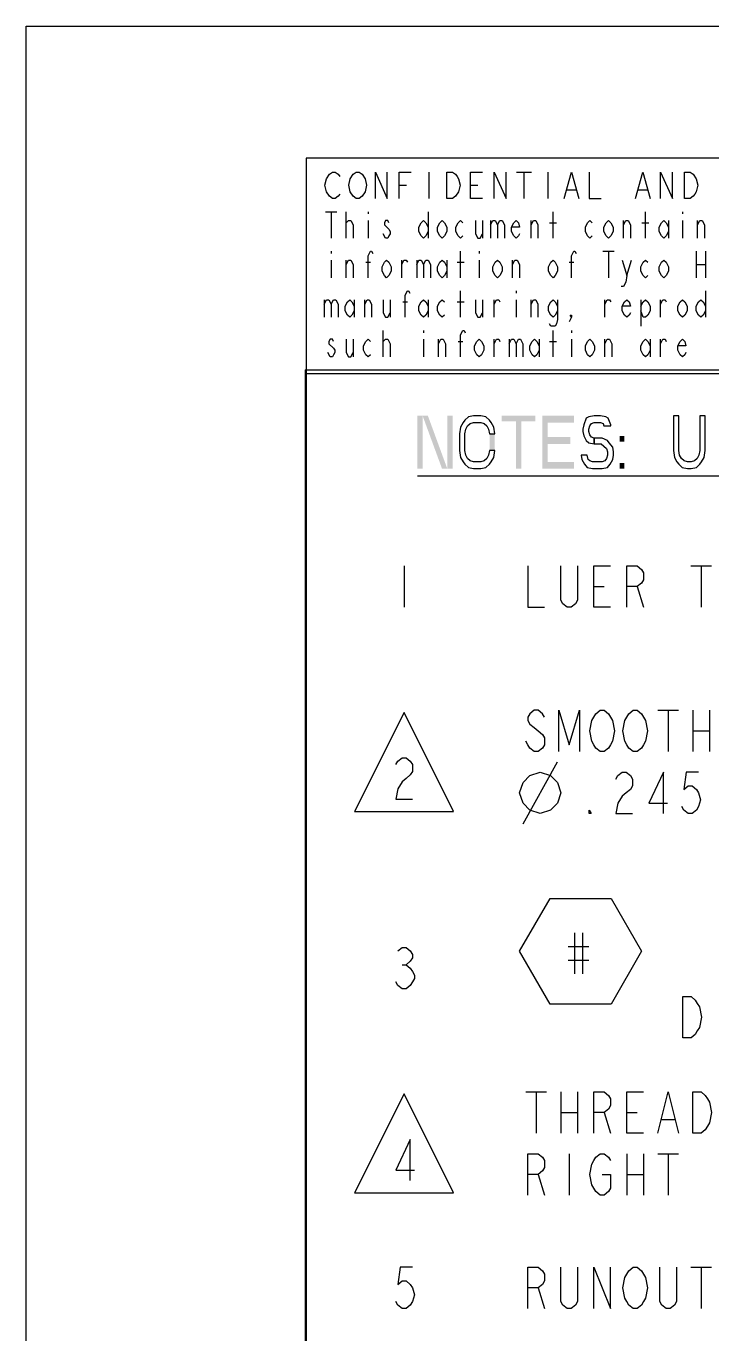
# Model space of a CAD drawing. Extents: x 0 to 34, y 0 to 22.
# Drawn here: x 0 to 2.597, y 17.047 to 22 of the extents above; entities that cross this region are included whole.
import ezdxf

# ---------------------------------------------------------------- set-up
doc = ezdxf.new("R2010")
doc.units = 0
doc.header["$LTSCALE"] = 1.87
doc.header["$MEASUREMENT"] = 0
doc.layers.get('0').update_dxf_attribs({"linetype": 'CONTINUOUS'})

# ---------------------------------------------------------------- blocks, each defined once
blk = doc.blocks.new('DELTA_BL1')
at = {"color": 2, "linetype": 'Continuous'}
for p, q in [((1.4315, 19.4008), (1.244, 19.0258)), ((1.619, 19.0258), (1.4315, 19.4008)), ((1.244, 19.0258), (1.619, 19.0258))]:
    blk.add_line(p, q, dxfattribs=at)
blk = doc.blocks.new('INSPECT_BL2')
at = {"color": 2, "linetype": 'Continuous'}
for p, q in [((1.869, 18.4961), (1.9844, 18.6961)), ((1.9844, 18.6961), (2.2154, 18.6961)), ((2.2154, 18.6961), (2.3308, 18.4961)), ((1.9844, 18.2961), (1.869, 18.4961)), ((2.3308, 18.4961), (2.2154, 18.2961)), ((2.2154, 18.2961), (1.9844, 18.2961))]:
    blk.add_line(p, q, dxfattribs=at)
blk = doc.blocks.new('DELTA_BL3')
at = {"color": 2, "linetype": 'Continuous'}
for p, q in [((1.4315, 17.9555), (1.244, 17.5805)), ((1.619, 17.5805), (1.4315, 17.9555)), ((1.244, 17.5805), (1.619, 17.5805))]:
    blk.add_line(p, q, dxfattribs=at)

msp = doc.modelspace()

# ---------------------------------------------------------------- linework, layer by layer
at = {"color": 7, "linetype": 'Continuous'}
for p, q in [((0, 0), (0, 22)), ((0, 22), (34, 22)), ((1.06, 21.5), (1.06, 0.5)), ((32.96, 21.5), (1.06, 21.5)), ((1.06, 20.685), (4.81, 20.685))]:
    msp.add_line(p, q, dxfattribs=at)
at = {"color": 2, "linetype": 'Continuous'}
for p, q in [((1.52527, 21.44734), (1.52527, 21.34734)), ((1.85714, 21.44734), (1.91339, 21.44734)), ((1.88527, 21.44734), (1.88527, 21.34734)), ((1.97527, 21.44734), (1.97527, 21.34734)), ((1.41277, 21.39734), (1.44089, 21.39734)), ((1.68277, 21.39734), (1.71089, 21.39734)), ((2.04839, 21.38067), (2.08214, 21.38067)), ((2.31839, 21.38067), (2.35214, 21.38067)), ((1.13339, 21.29734), (1.17714, 21.29734)), ((1.15527, 21.29734), (1.15527, 21.19734)), ((1.21214, 21.19734), (1.21214, 21.29734)), ((1.21214, 21.25567), (1.22089, 21.26401)), ((1.29527, 21.29734), (1.29527, 21.28901)), ((1.29527, 21.26401), (1.29527, 21.19734)), ((1.52277, 21.29734), (1.52277, 21.19734)), ((1.72839, 21.26401), (1.72839, 21.19734)), ((1.75902, 21.26401), (1.75902, 21.19734)), ((1.91214, 21.19734), (1.91214, 21.26401)), ((1.98214, 21.25567), (2.00839, 21.25567)), ((1.99527, 21.19734), (1.99527, 21.29734)), ((2.26214, 21.19734), (2.26214, 21.26401)), ((2.33214, 21.25567), (2.35839, 21.25567)), ((2.34527, 21.19734), (2.34527, 21.29734)), ((2.43277, 21.26401), (2.43277, 21.19734)), ((2.48527, 21.29734), (2.48527, 21.28901)), ((2.48527, 21.26401), (2.48527, 21.19734)), ((2.54214, 21.19734), (2.54214, 21.26401)), ((1.36089, 21.19734), (1.35214, 21.21401)), ((1.15527, 21.14734), (1.15527, 21.13901)), ((1.15527, 21.11401), (1.15527, 21.04734)), ((1.21214, 21.04734), (1.21214, 21.11401)), ((1.28652, 21.10567), (1.30402, 21.10567)), ((1.42214, 21.04734), (1.42214, 21.11401)), ((1.47902, 21.11401), (1.47902, 21.04734)), ((1.59277, 21.11401), (1.59277, 21.04734)), ((1.63214, 21.10567), (1.65839, 21.10567)), ((1.64527, 21.04734), (1.64527, 21.14734)), ((1.71527, 21.14734), (1.71527, 21.13901)), ((1.71527, 21.11401), (1.71527, 21.04734)), ((1.84214, 21.04734), (1.84214, 21.11401)), ((2.05652, 21.10567), (2.07402, 21.10567)), ((2.18339, 21.14734), (2.22714, 21.14734)), ((2.20527, 21.14734), (2.20527, 21.04734)), ((2.27527, 21.05567), (2.29277, 21.11401)), ((2.53777, 21.14734), (2.53777, 21.04734)), ((2.57277, 21.14734), (2.57277, 21.04734)), ((2.53777, 21.09734), (2.57277, 21.09734)), ((1.12902, 20.96401), (1.12902, 20.89734)), ((1.24277, 20.96401), (1.24277, 20.89734)), ((1.28214, 20.89734), (1.28214, 20.96401)), ((1.37839, 20.96401), (1.37839, 20.89734)), ((1.42652, 20.95567), (1.44402, 20.95567)), ((1.52277, 20.96401), (1.52277, 20.89734)), ((1.63214, 20.95567), (1.65839, 20.95567)), ((1.64527, 20.89734), (1.64527, 20.99734)), ((1.72839, 20.96401), (1.72839, 20.89734)), ((1.77214, 20.89734), (1.77214, 20.96401)), ((1.85527, 20.99734), (1.85527, 20.98901)), ((1.85527, 20.96401), (1.85527, 20.89734)), ((1.91214, 20.89734), (1.91214, 20.96401)), ((2.19214, 20.89734), (2.19214, 20.96401)), ((2.32777, 20.96401), (2.32777, 20.86401)), ((2.40214, 20.89734), (2.40214, 20.96401)), ((2.57277, 20.99734), (2.57277, 20.89734)), ((1.23839, 20.81401), (1.23839, 20.74734)), ((1.35214, 20.74734), (1.35214, 20.84734)), ((1.35214, 20.80567), (1.36089, 20.81401)), ((1.50527, 20.84734), (1.50527, 20.83901)), ((1.50527, 20.81401), (1.50527, 20.74734)), ((1.56214, 20.74734), (1.56214, 20.81401)), ((1.63652, 20.80567), (1.65402, 20.80567)), ((1.77214, 20.74734), (1.77214, 20.81401)), ((1.82902, 20.81401), (1.82902, 20.74734)), ((1.94277, 20.81401), (1.94277, 20.74734)), ((1.98214, 20.80567), (2.00839, 20.80567)), ((1.99527, 20.74734), (1.99527, 20.84734)), ((2.06527, 20.84734), (2.06527, 20.83901)), ((2.06527, 20.81401), (2.06527, 20.74734)), ((2.19214, 20.74734), (2.19214, 20.81401)), ((2.36277, 20.81401), (2.36277, 20.74734)), ((2.40214, 20.74734), (2.40214, 20.81401)), ((1.05647, 20.69771), (4.80647, 20.69771)), ((1.05647, 20.69771), (1.05647, 14.76021)), ((1.48147, 20.29708), (6.13147, 20.29708)), ((1.43147, 19.95553), (1.43147, 19.79927)), ((2.5174, 19.95553), (2.59553, 19.95553)), ((2.55647, 19.95553), (2.55647, 19.79927)), ((2.15022, 19.8774), (2.18928, 19.8774)), ((2.31428, 19.8774), (2.33772, 19.79927)), ((2.3924, 19.40865), (2.47053, 19.40865)), ((2.43147, 19.40865), (2.43147, 19.2524)), ((2.52522, 19.40865), (2.52522, 19.2524)), ((2.58772, 19.40865), (2.58772, 19.2524)), ((2.52522, 19.33053), (2.58772, 19.33053)), ((1.88199, 18.97896), (2.0122, 19.21334)), ((2.07614, 18.5655), (2.07614, 18.41031)), ((2.10717, 18.5655), (2.10717, 18.41031)), ((2.05286, 18.51377), (2.13045, 18.51377)), ((1.42365, 18.44511), (1.43928, 18.44511)), ((2.05286, 18.46204), (2.13045, 18.46204)), ((1.8924, 17.96334), (1.97053, 17.96334)), ((1.93147, 17.96334), (1.93147, 17.80709)), ((2.02522, 17.96334), (2.02522, 17.80709)), ((2.08772, 17.96334), (2.08772, 17.80709)), ((2.02522, 17.88521), (2.08772, 17.88521)), ((2.18928, 17.88521), (2.21272, 17.80709)), ((2.27522, 17.88521), (2.31428, 17.88521)), ((2.40803, 17.85917), (2.4549, 17.85917)), ((2.05647, 17.72896), (2.05647, 17.57271)), ((2.27522, 17.72896), (2.27522, 17.57271)), ((2.33772, 17.72896), (2.33772, 17.57271)), ((2.3924, 17.72896), (2.47053, 17.72896)), ((2.43147, 17.72896), (2.43147, 17.57271)), ((1.93928, 17.65084), (1.96272, 17.57271)), ((2.27522, 17.65084), (2.33772, 17.65084)), ((2.5174, 17.29928), (2.59553, 17.29928)), ((2.55647, 17.29928), (2.55647, 17.14302)), ((1.93928, 17.22115), (1.96272, 17.14302))]:
    msp.add_line(p, q, dxfattribs=at)
for points in [[(1.13714, 21.42234), (1.14839, 21.43901), (1.15964, 21.44734), (1.17089, 21.44734), (1.18214, 21.43901), (1.18777, 21.43067)], [(1.22714, 21.42234), (1.23839, 21.43901), (1.24964, 21.44734), (1.26089, 21.44734), (1.27214, 21.43901)], [(1.32277, 21.34734), (1.32277, 21.44734), (1.36777, 21.34734), (1.36777, 21.44734)], [(1.41277, 21.34734), (1.41277, 21.44734), (1.45777, 21.44734)], [(1.63777, 21.37234), (1.62652, 21.35567), (1.61527, 21.34734), (1.59277, 21.34734), (1.59277, 21.44734)], [(1.59277, 21.44734), (1.61527, 21.44734), (1.62652, 21.43901), (1.63214, 21.43067), (1.63777, 21.42234), (1.64339, 21.39734), (1.63777, 21.37234)], [(1.72777, 21.34734), (1.68277, 21.34734), (1.68277, 21.44734), (1.72777, 21.44734)], [(1.77277, 21.34734), (1.77277, 21.44734), (1.81777, 21.34734), (1.81777, 21.44734)], [(2.03714, 21.34734), (2.06527, 21.44734), (2.09339, 21.34734)], [(2.13277, 21.44734), (2.13277, 21.34734), (2.17777, 21.34734)], [(2.30714, 21.34734), (2.33527, 21.44734), (2.36339, 21.34734)], [(2.40277, 21.34734), (2.40277, 21.44734), (2.44777, 21.34734), (2.44777, 21.44734)], [(2.52652, 21.43901), (2.53777, 21.42234), (2.54339, 21.39734), (2.53777, 21.37234), (2.53214, 21.36401), (2.52652, 21.35567), (2.51527, 21.34734), (2.49277, 21.34734), (2.49277, 21.44734)], [(2.49277, 21.44734), (2.51527, 21.44734), (2.52652, 21.43901)], [(1.13714, 21.37234), (1.13152, 21.39734), (1.13714, 21.42234)], [(1.23839, 21.35567), (1.22714, 21.37234), (1.22152, 21.39734), (1.22714, 21.42234)], [(1.27214, 21.43901), (1.28339, 21.42234), (1.28902, 21.39734), (1.28339, 21.37234)], [(1.18777, 21.36401), (1.18214, 21.35567), (1.17089, 21.34734), (1.15964, 21.34734), (1.14839, 21.35567), (1.13714, 21.37234)], [(1.28339, 21.37234), (1.27214, 21.35567), (1.26089, 21.34734), (1.24964, 21.34734), (1.23839, 21.35567)], [(1.22089, 21.26401), (1.22964, 21.26401), (1.23839, 21.24734), (1.23839, 21.19734)], [(1.37402, 21.25567), (1.36964, 21.26401), (1.36089, 21.26401), (1.35652, 21.25567), (1.35652, 21.24734)], [(1.52277, 21.22234), (1.51402, 21.20567), (1.50527, 21.19734), (1.49652, 21.20567), (1.48777, 21.22234), (1.48777, 21.23901), (1.49652, 21.25567), (1.50527, 21.26401), (1.51402, 21.25567), (1.52277, 21.23901)], [(1.59277, 21.22234), (1.58402, 21.20567), (1.57527, 21.19734), (1.56652, 21.20567), (1.55777, 21.22234), (1.55777, 21.23901), (1.56652, 21.25567), (1.57527, 21.26401), (1.58402, 21.25567), (1.59277, 21.23901), (1.59277, 21.22234)], [(1.65402, 21.20567), (1.64527, 21.19734), (1.63652, 21.20567), (1.62777, 21.22234), (1.62777, 21.23901), (1.63652, 21.25567), (1.64527, 21.26401), (1.65402, 21.25567)], [(1.70214, 21.26401), (1.70214, 21.21401), (1.71089, 21.19734), (1.71964, 21.19734), (1.72839, 21.21401)], [(1.75902, 21.24734), (1.76777, 21.26401), (1.77652, 21.26401), (1.78527, 21.24734), (1.78527, 21.19734)], [(1.78527, 21.24734), (1.79402, 21.26401), (1.80277, 21.26401), (1.81152, 21.24734), (1.81152, 21.19734)], [(1.86839, 21.21401), (1.86402, 21.20567), (1.85527, 21.19734), (1.84652, 21.20567), (1.83777, 21.22234), (1.83777, 21.23901), (1.84652, 21.25567), (1.85527, 21.26401), (1.86402, 21.25567), (1.86839, 21.23901), (1.83777, 21.23901)], [(1.91214, 21.24734), (1.92089, 21.26401), (1.92964, 21.26401), (1.93839, 21.24734), (1.93839, 21.19734)], [(2.14402, 21.20567), (2.13527, 21.19734), (2.12652, 21.20567), (2.11777, 21.22234), (2.11777, 21.23901), (2.12652, 21.25567), (2.13527, 21.26401), (2.14402, 21.25567)], [(2.22277, 21.22234), (2.21402, 21.20567), (2.20527, 21.19734), (2.19652, 21.20567), (2.18777, 21.22234), (2.18777, 21.23901), (2.19652, 21.25567), (2.20527, 21.26401), (2.21402, 21.25567), (2.22277, 21.23901), (2.22277, 21.22234)], [(2.26214, 21.24734), (2.27089, 21.26401), (2.27964, 21.26401), (2.28839, 21.24734), (2.28839, 21.19734)], [(2.43277, 21.22234), (2.42402, 21.20567), (2.41527, 21.19734), (2.40652, 21.20567), (2.39777, 21.22234), (2.39777, 21.23901), (2.40652, 21.25567), (2.41527, 21.26401), (2.42402, 21.25567), (2.43277, 21.23901)], [(2.54214, 21.24734), (2.55089, 21.26401), (2.55964, 21.26401), (2.56839, 21.24734), (2.56839, 21.19734)], [(1.35652, 21.24734), (1.37402, 21.23067), (1.37839, 21.22234), (1.37839, 21.21401), (1.37402, 21.20567), (1.36964, 21.19734), (1.36089, 21.19734)], [(1.21214, 21.09734), (1.22089, 21.11401), (1.22964, 21.11401), (1.23839, 21.09734), (1.23839, 21.04734)], [(1.29527, 21.04734), (1.29527, 21.13067), (1.30402, 21.14734), (1.30839, 21.14734), (1.31277, 21.13901)], [(1.38277, 21.07234), (1.37402, 21.05567), (1.36527, 21.04734), (1.35652, 21.05567), (1.34777, 21.07234), (1.34777, 21.08901), (1.35652, 21.10567), (1.36527, 21.11401), (1.37402, 21.10567), (1.38277, 21.08901), (1.38277, 21.07234)], [(1.42214, 21.09734), (1.43089, 21.11401), (1.43964, 21.11401), (1.44402, 21.10567)], [(1.47902, 21.09734), (1.48777, 21.11401), (1.49652, 21.11401), (1.50527, 21.09734), (1.50527, 21.04734)], [(1.50527, 21.09734), (1.51402, 21.11401), (1.52277, 21.11401), (1.53152, 21.09734), (1.53152, 21.04734)], [(1.59277, 21.07234), (1.58402, 21.05567), (1.57527, 21.04734), (1.56652, 21.05567), (1.55777, 21.07234), (1.55777, 21.08901), (1.56652, 21.10567), (1.57527, 21.11401), (1.58402, 21.10567), (1.59277, 21.08901)], [(1.80277, 21.07234), (1.79402, 21.05567), (1.78527, 21.04734), (1.77652, 21.05567), (1.76777, 21.07234), (1.76777, 21.08901), (1.77652, 21.10567), (1.78527, 21.11401), (1.79402, 21.10567), (1.80277, 21.08901), (1.80277, 21.07234)], [(1.84214, 21.09734), (1.85089, 21.11401), (1.85964, 21.11401), (1.86839, 21.09734), (1.86839, 21.04734)], [(2.01277, 21.07234), (2.00402, 21.05567), (1.99527, 21.04734), (1.98652, 21.05567), (1.97777, 21.07234), (1.97777, 21.08901), (1.98652, 21.10567), (1.99527, 21.11401), (2.00402, 21.10567), (2.01277, 21.08901), (2.01277, 21.07234)], [(2.06527, 21.04734), (2.06527, 21.13067), (2.07402, 21.14734), (2.07839, 21.14734), (2.08277, 21.13901)], [(2.25777, 21.11401), (2.27527, 21.05567), (2.27089, 21.03067), (2.26214, 21.01401), (2.25339, 21.01401)], [(2.35402, 21.05567), (2.34527, 21.04734), (2.33652, 21.05567), (2.32777, 21.07234), (2.32777, 21.08901), (2.33652, 21.10567), (2.34527, 21.11401), (2.35402, 21.10567)], [(2.43277, 21.07234), (2.42402, 21.05567), (2.41527, 21.04734), (2.40652, 21.05567), (2.39777, 21.07234), (2.39777, 21.08901), (2.40652, 21.10567), (2.41527, 21.11401), (2.42402, 21.10567), (2.43277, 21.08901), (2.43277, 21.07234)], [(1.12902, 20.94734), (1.13777, 20.96401), (1.14652, 20.96401), (1.15527, 20.94734), (1.15527, 20.89734)], [(1.15527, 20.94734), (1.16402, 20.96401), (1.17277, 20.96401), (1.18152, 20.94734), (1.18152, 20.89734)], [(1.24277, 20.92234), (1.23402, 20.90567), (1.22527, 20.89734), (1.21652, 20.90567), (1.20777, 20.92234), (1.20777, 20.93901), (1.21652, 20.95567), (1.22527, 20.96401), (1.23402, 20.95567), (1.24277, 20.93901)], [(1.28214, 20.94734), (1.29089, 20.96401), (1.29964, 20.96401), (1.30839, 20.94734), (1.30839, 20.89734)], [(1.35214, 20.96401), (1.35214, 20.91401), (1.36089, 20.89734), (1.36964, 20.89734), (1.37839, 20.91401)], [(1.43527, 20.89734), (1.43527, 20.98067), (1.44402, 20.99734), (1.44839, 20.99734), (1.45277, 20.98901)], [(1.52277, 20.92234), (1.51402, 20.90567), (1.50527, 20.89734), (1.49652, 20.90567), (1.48777, 20.92234), (1.48777, 20.93901), (1.49652, 20.95567), (1.50527, 20.96401), (1.51402, 20.95567), (1.52277, 20.93901)], [(1.58402, 20.90567), (1.57527, 20.89734), (1.56652, 20.90567), (1.55777, 20.92234), (1.55777, 20.93901), (1.56652, 20.95567), (1.57527, 20.96401), (1.58402, 20.95567)], [(1.70214, 20.96401), (1.70214, 20.91401), (1.71089, 20.89734), (1.71964, 20.89734), (1.72839, 20.91401)], [(1.77214, 20.94734), (1.78089, 20.96401), (1.78964, 20.96401), (1.79402, 20.95567)], [(1.91214, 20.94734), (1.92089, 20.96401), (1.92964, 20.96401), (1.93839, 20.94734), (1.93839, 20.89734)], [(2.01277, 20.92234), (2.00402, 20.90567), (1.99527, 20.89734), (1.98652, 20.90567), (1.97777, 20.92234), (1.97777, 20.93901), (1.98652, 20.95567), (1.99527, 20.96401), (2.00402, 20.95567), (2.01277, 20.93901)], [(2.01277, 20.96401), (2.01277, 20.88901), (2.00839, 20.87234), (2.00402, 20.86401), (1.98652, 20.86401), (1.98214, 20.87234)], [(2.19214, 20.94734), (2.20089, 20.96401), (2.20964, 20.96401), (2.21402, 20.95567)], [(2.28839, 20.91401), (2.28402, 20.90567), (2.27527, 20.89734), (2.26652, 20.90567), (2.25777, 20.92234), (2.25777, 20.93901), (2.26652, 20.95567), (2.27527, 20.96401), (2.28402, 20.95567), (2.28839, 20.93901), (2.25777, 20.93901)], [(2.32777, 20.93901), (2.33652, 20.95567), (2.34527, 20.96401), (2.35402, 20.95567), (2.36277, 20.93901), (2.36277, 20.92234), (2.35402, 20.90567), (2.34527, 20.89734), (2.33652, 20.89734), (2.32777, 20.92234)], [(2.40214, 20.94734), (2.41089, 20.96401), (2.41964, 20.96401), (2.42402, 20.95567)], [(2.50277, 20.92234), (2.49402, 20.90567), (2.48527, 20.89734), (2.47652, 20.90567), (2.46777, 20.92234), (2.46777, 20.93901), (2.47652, 20.95567), (2.48527, 20.96401), (2.49402, 20.95567), (2.50277, 20.93901), (2.50277, 20.92234)], [(2.57277, 20.92234), (2.56402, 20.90567), (2.55527, 20.89734), (2.54652, 20.90567), (2.53777, 20.92234), (2.53777, 20.93901), (2.54652, 20.95567), (2.55527, 20.96401), (2.56402, 20.95567), (2.57277, 20.93901)], [(2.06527, 20.89734), (2.06089, 20.90567), (2.06527, 20.90567), (2.06527, 20.89734), (2.05652, 20.88067)], [(1.16402, 20.80567), (1.15964, 20.81401), (1.15089, 20.81401), (1.14652, 20.80567), (1.14652, 20.79734)], [(1.21214, 20.81401), (1.21214, 20.76401), (1.22089, 20.74734), (1.22964, 20.74734), (1.23839, 20.76401)], [(1.30402, 20.75567), (1.29527, 20.74734), (1.28652, 20.75567), (1.27777, 20.77234), (1.27777, 20.78901), (1.28652, 20.80567), (1.29527, 20.81401), (1.30402, 20.80567)], [(1.36089, 20.81401), (1.36964, 20.81401), (1.37839, 20.79734), (1.37839, 20.74734)], [(1.56214, 20.79734), (1.57089, 20.81401), (1.57964, 20.81401), (1.58839, 20.79734), (1.58839, 20.74734)], [(1.64527, 20.74734), (1.64527, 20.83067), (1.65402, 20.84734), (1.65839, 20.84734), (1.66277, 20.83901)], [(1.73277, 20.77234), (1.72402, 20.75567), (1.71527, 20.74734), (1.70652, 20.75567), (1.69777, 20.77234), (1.69777, 20.78901), (1.70652, 20.80567), (1.71527, 20.81401), (1.72402, 20.80567), (1.73277, 20.78901), (1.73277, 20.77234)], [(1.77214, 20.79734), (1.78089, 20.81401), (1.78964, 20.81401), (1.79402, 20.80567)], [(1.82902, 20.79734), (1.83777, 20.81401), (1.84652, 20.81401), (1.85527, 20.79734), (1.85527, 20.74734)], [(1.85527, 20.79734), (1.86402, 20.81401), (1.87277, 20.81401), (1.88152, 20.79734), (1.88152, 20.74734)], [(1.94277, 20.77234), (1.93402, 20.75567), (1.92527, 20.74734), (1.91652, 20.75567), (1.90777, 20.77234), (1.90777, 20.78901), (1.91652, 20.80567), (1.92527, 20.81401), (1.93402, 20.80567), (1.94277, 20.78901)], [(2.15277, 20.77234), (2.14402, 20.75567), (2.13527, 20.74734), (2.12652, 20.75567), (2.11777, 20.77234), (2.11777, 20.78901), (2.12652, 20.80567), (2.13527, 20.81401), (2.14402, 20.80567), (2.15277, 20.78901), (2.15277, 20.77234)], [(2.19214, 20.79734), (2.20089, 20.81401), (2.20964, 20.81401), (2.21839, 20.79734), (2.21839, 20.74734)], [(2.36277, 20.77234), (2.35402, 20.75567), (2.34527, 20.74734), (2.33652, 20.75567), (2.32777, 20.77234), (2.32777, 20.78901), (2.33652, 20.80567), (2.34527, 20.81401), (2.35402, 20.80567), (2.36277, 20.78901)], [(2.40214, 20.79734), (2.41089, 20.81401), (2.41964, 20.81401), (2.42402, 20.80567)], [(2.49839, 20.76401), (2.49402, 20.75567), (2.48527, 20.74734), (2.47652, 20.75567), (2.46777, 20.77234), (2.46777, 20.78901), (2.47652, 20.80567), (2.48527, 20.81401), (2.49402, 20.80567), (2.49839, 20.78901), (2.46777, 20.78901)], [(1.14652, 20.79734), (1.16402, 20.78067), (1.16839, 20.77234), (1.16839, 20.76401), (1.16402, 20.75567), (1.15964, 20.74734), (1.15089, 20.74734), (1.14214, 20.76401)], [(1.90022, 19.95553), (1.90022, 19.79927), (1.96272, 19.79927)], [(2.08772, 19.95553), (2.08772, 19.82532), (2.0799, 19.8123), (2.06428, 19.79927), (2.04865, 19.79927), (2.03303, 19.8123), (2.02522, 19.82532), (2.02522, 19.95553)], [(2.21272, 19.79927), (2.15022, 19.79927), (2.15022, 19.95553), (2.21272, 19.95553)], [(2.27522, 19.79927), (2.27522, 19.95553), (2.31428, 19.95553), (2.3299, 19.9425), (2.33772, 19.92948), (2.33772, 19.90344), (2.3299, 19.89042), (2.31428, 19.8774), (2.27522, 19.8774)], [(1.96272, 19.38261), (1.9549, 19.39563), (1.93928, 19.40865), (1.92365, 19.40865), (1.90803, 19.39563), (1.90022, 19.38261), (1.90022, 19.36959), (1.90803, 19.35657), (1.92365, 19.34355), (1.93928, 19.33053), (1.9549, 19.31751), (1.96272, 19.30448), (1.96272, 19.27844), (1.9549, 19.26542), (1.93928, 19.2524), (1.92365, 19.2524), (1.90803, 19.26542), (1.90022, 19.27844), (1.8924, 19.29146)], [(2.0174, 19.2524), (2.0174, 19.40865), (2.05647, 19.27844), (2.09553, 19.40865), (2.09553, 19.2524)], [(2.21272, 19.27844), (2.2049, 19.26542), (2.18928, 19.2524), (2.17365, 19.2524), (2.15803, 19.26542), (2.15022, 19.27844), (2.1424, 19.29146), (2.13459, 19.33053), (2.1424, 19.36959), (2.15022, 19.38261), (2.15803, 19.39563), (2.17365, 19.40865), (2.18928, 19.40865), (2.2049, 19.39563), (2.21272, 19.38261), (2.22053, 19.36959), (2.22834, 19.33053), (2.22053, 19.29146), (2.21272, 19.27844)], [(2.33772, 19.27844), (2.3299, 19.26542), (2.31428, 19.2524), (2.29865, 19.2524), (2.28303, 19.26542), (2.27522, 19.27844), (2.2674, 19.29146), (2.25959, 19.33053), (2.2674, 19.36959), (2.27522, 19.38261), (2.28303, 19.39563), (2.29865, 19.40865), (2.31428, 19.40865), (2.3299, 19.39563), (2.33772, 19.38261), (2.34553, 19.36959), (2.35334, 19.33053), (2.34553, 19.29146), (2.33772, 19.27844)], [(1.40022, 19.20292), (1.40803, 19.21594), (1.42365, 19.22896), (1.43928, 19.22896), (1.4549, 19.21594), (1.46272, 19.20292), (1.46272, 19.17688), (1.4549, 19.16386), (1.43928, 19.15084), (1.42365, 19.13782), (1.40803, 19.11177), (1.40022, 19.07271), (1.46272, 19.07271)], [(1.86897, 19.09615), (1.88199, 19.13521), (1.90803, 19.16126), (1.94709, 19.17428), (1.98615, 19.16126), (2.0122, 19.13521), (2.02522, 19.09615), (2.0122, 19.05709), (1.98615, 19.03105), (1.94709, 19.01803), (1.90803, 19.03105), (1.88199, 19.05709), (1.86897, 19.09615)], [(2.23355, 19.14823), (2.24136, 19.16126), (2.25699, 19.17428), (2.27261, 19.17428), (2.28824, 19.16126), (2.29605, 19.14823), (2.29605, 19.12219), (2.28824, 19.10917), (2.27261, 19.09615), (2.25699, 19.08313), (2.24136, 19.05709), (2.23355, 19.01803), (2.29605, 19.01803)], [(2.41324, 19.01803), (2.41324, 19.17428), (2.35855, 19.05709), (2.42886, 19.05709)], [(2.54605, 19.17428), (2.49917, 19.17428), (2.49136, 19.10917), (2.50699, 19.12219), (2.52261, 19.12219), (2.53824, 19.10917), (2.54605, 19.09615), (2.55386, 19.07011), (2.54605, 19.04407), (2.53824, 19.03105), (2.52261, 19.01803), (2.50699, 19.01803), (2.49136, 19.03105), (2.48355, 19.04407)], [(2.1398, 19.01803), (2.13199, 19.01803), (2.13199, 19.03105), (2.1398, 19.01803)], [(1.40803, 18.49719), (1.42365, 18.51021), (1.43928, 18.51021), (1.4549, 18.49719), (1.46272, 18.48417), (1.46272, 18.47115), (1.4549, 18.45813), (1.43928, 18.44511), (1.4549, 18.43209), (1.46272, 18.41907), (1.47053, 18.40605), (1.47053, 18.39302), (1.46272, 18.38), (1.4549, 18.36698), (1.43928, 18.35396), (1.42365, 18.35396), (1.40803, 18.36698), (1.40022, 18.38)], [(2.4871, 18.32436), (2.51835, 18.32436), (2.53397, 18.31134), (2.54178, 18.29831), (2.5496, 18.28529), (2.55741, 18.24623), (2.5496, 18.20717), (2.54178, 18.19415), (2.53397, 18.18113), (2.51835, 18.16811), (2.4871, 18.16811), (2.4871, 18.32436)], [(2.15022, 17.80709), (2.15022, 17.96334), (2.18928, 17.96334), (2.2049, 17.95032), (2.21272, 17.9373), (2.21272, 17.91126), (2.2049, 17.89823), (2.18928, 17.88521), (2.15022, 17.88521)], [(2.33772, 17.80709), (2.27522, 17.80709), (2.27522, 17.96334), (2.33772, 17.96334)], [(2.3924, 17.80709), (2.43147, 17.96334), (2.47053, 17.80709)], [(2.52522, 17.96334), (2.55647, 17.96334), (2.57209, 17.95032), (2.5799, 17.9373), (2.58772, 17.92428), (2.59553, 17.88521), (2.58772, 17.84615), (2.5799, 17.83313), (2.57209, 17.82011), (2.55647, 17.80709), (2.52522, 17.80709), (2.52522, 17.96334)], [(1.4549, 17.6274), (1.4549, 17.78365), (1.40022, 17.66646), (1.47053, 17.66646)], [(1.90022, 17.57271), (1.90022, 17.72896), (1.93928, 17.72896), (1.9549, 17.71594), (1.96272, 17.70292), (1.96272, 17.67688), (1.9549, 17.66386), (1.93928, 17.65084), (1.90022, 17.65084)], [(2.18147, 17.65084), (2.21272, 17.65084), (2.21272, 17.59875), (2.2049, 17.58573), (2.18928, 17.57271), (2.17365, 17.57271), (2.15803, 17.58573), (2.15022, 17.59875), (2.1424, 17.61178), (2.13459, 17.65084), (2.1424, 17.6899), (2.15022, 17.70292), (2.15803, 17.71594), (2.17365, 17.72896), (2.18928, 17.72896), (2.2049, 17.71594), (2.21272, 17.70292)], [(1.46272, 17.29928), (1.41584, 17.29928), (1.40803, 17.23417), (1.42365, 17.24719), (1.43928, 17.24719), (1.4549, 17.23417), (1.46272, 17.22115), (1.47053, 17.19511), (1.46272, 17.16907), (1.4549, 17.15605), (1.43928, 17.14302), (1.42365, 17.14302), (1.40803, 17.15605), (1.40022, 17.16907)], [(1.90022, 17.14302), (1.90022, 17.29928), (1.93928, 17.29928), (1.9549, 17.28625), (1.96272, 17.27323), (1.96272, 17.24719), (1.9549, 17.23417), (1.93928, 17.22115), (1.90022, 17.22115)], [(2.08772, 17.29928), (2.08772, 17.16907), (2.0799, 17.15605), (2.06428, 17.14302), (2.04865, 17.14302), (2.03303, 17.15605), (2.02522, 17.16907), (2.02522, 17.29928)], [(2.15022, 17.14302), (2.15022, 17.29928), (2.21272, 17.14302), (2.21272, 17.29928)], [(2.33772, 17.16907), (2.3299, 17.15605), (2.31428, 17.14302), (2.29865, 17.14302), (2.28303, 17.15605), (2.27522, 17.16907), (2.2674, 17.18209), (2.25959, 17.22115), (2.2674, 17.26021), (2.27522, 17.27323), (2.28303, 17.28625), (2.29865, 17.29928), (2.31428, 17.29928), (2.3299, 17.28625), (2.33772, 17.27323), (2.34553, 17.26021), (2.35334, 17.22115), (2.34553, 17.18209), (2.33772, 17.16907)], [(2.46272, 17.29928), (2.46272, 17.16907), (2.4549, 17.15605), (2.43928, 17.14302), (2.42365, 17.14302), (2.40803, 17.15605), (2.40022, 17.16907), (2.40022, 17.29928)]]:
    msp.add_lwpolyline(points, dxfattribs=at)
for points in [[(1.7748, 20.45619), (1.77147, 20.48172), (1.76147, 20.49874), (1.7548, 20.50725), (1.74147, 20.52002), (1.72147, 20.52427), (1.6948, 20.52427), (1.6748, 20.52002), (1.66147, 20.50725), (1.6548, 20.49874), (1.6448, 20.48172), (1.64147, 20.45619), (1.64147, 20.39236), (1.6448, 20.36683), (1.6548, 20.34981), (1.66147, 20.3413), (1.6748, 20.32853), (1.6948, 20.32428), (1.72147, 20.32428), (1.74147, 20.32853), (1.7548, 20.3413), (1.76147, 20.34981), (1.77147, 20.36683), (1.7748, 20.39236), (1.7548, 20.39236), (1.75147, 20.37534), (1.7448, 20.36257), (1.7348, 20.35406), (1.72147, 20.34981), (1.6948, 20.34981), (1.68147, 20.35406), (1.67147, 20.36257), (1.6648, 20.37534), (1.66147, 20.39236), (1.66147, 20.45619), (1.6648, 20.47321), (1.67147, 20.48598), (1.68147, 20.49449), (1.6948, 20.49874), (1.72147, 20.49874), (1.7348, 20.49449), (1.7448, 20.48598), (1.75147, 20.47321), (1.7548, 20.45619), (1.7748, 20.45619)], [(2.2148, 20.48598), (2.2148, 20.49023), (2.2048, 20.51576), (2.1948, 20.52002), (2.1748, 20.52427), (2.15147, 20.52427), (2.13147, 20.52002), (2.12147, 20.51576), (2.11147, 20.49023), (2.10813, 20.47321), (2.10813, 20.4647), (2.11147, 20.44768), (2.12147, 20.43066), (2.13147, 20.42215), (2.15147, 20.41789), (2.15147, 20.43917), (2.14147, 20.44342), (2.1348, 20.45194), (2.13147, 20.4647), (2.13147, 20.47321), (2.1348, 20.48598), (2.14147, 20.49449), (2.15147, 20.49874), (2.1748, 20.49874), (2.1848, 20.49449), (2.18813, 20.48598), (2.2148, 20.48598)], [(2.45147, 20.52427), (2.45147, 20.39236), (2.4548, 20.36683), (2.4648, 20.34981), (2.47147, 20.3413), (2.4848, 20.32853), (2.5048, 20.32428), (2.51813, 20.32428), (2.53813, 20.32853), (2.55147, 20.3413), (2.55813, 20.34981), (2.56813, 20.36683), (2.57147, 20.39236), (2.57147, 20.52427), (2.55147, 20.52427), (2.55147, 20.39236), (2.54813, 20.37534), (2.54147, 20.36257), (2.53147, 20.35406), (2.51813, 20.34981), (2.5048, 20.34981), (2.49147, 20.35406), (2.48147, 20.36257), (2.4748, 20.37534), (2.47147, 20.39236), (2.47147, 20.52427), (2.45147, 20.52427)], [(2.15147, 20.41789), (2.17813, 20.41789), (2.18813, 20.40938), (2.19813, 20.40087), (2.20147, 20.3881), (2.20147, 20.37534), (2.19813, 20.36257), (2.19147, 20.35406), (2.18147, 20.34981), (2.1448, 20.34981), (2.1348, 20.35406), (2.12813, 20.35832), (2.1248, 20.37534), (2.10147, 20.37534), (2.1048, 20.35832), (2.1148, 20.3413), (2.1248, 20.32853), (2.1448, 20.32428), (2.18147, 20.32428), (2.20147, 20.32853), (2.21147, 20.3413), (2.22147, 20.35832), (2.2248, 20.37534), (2.2248, 20.3881), (2.22147, 20.40513), (2.20813, 20.42215), (2.20147, 20.43066), (2.18147, 20.43917), (2.15147, 20.43917), (2.15147, 20.41789)]]:
    msp.add_lwpolyline(points, close=True, dxfattribs=at)
for points in [[(1.48147, 20.52427), (1.48147, 20.32428), (1.50147, 20.52427), (1.50147, 20.32428)], [(1.50147, 20.52427), (1.5748, 20.32428), (1.52147, 20.52427), (1.5948, 20.32428)], [(1.5948, 20.52427), (1.5948, 20.32428), (1.6148, 20.52427), (1.6148, 20.32428)], [(1.80147, 20.52427), (1.80147, 20.503), (1.92813, 20.52427), (1.92813, 20.503)], [(1.9548, 20.52427), (1.9548, 20.32428), (1.9748, 20.52427), (1.9748, 20.32428)], [(1.9748, 20.52427), (1.9748, 20.49874), (2.0748, 20.52427), (2.0748, 20.49874)], [(1.7748, 20.45619), (1.7548, 20.45619), (1.7748, 20.39236), (1.7548, 20.39236)], [(1.8548, 20.503), (1.8548, 20.32428), (1.8748, 20.503), (1.8748, 20.32428)], [(1.9748, 20.44342), (1.9748, 20.41789), (2.06147, 20.44342), (2.06147, 20.41789)], [(2.24813, 20.44768), (2.24813, 20.4264), (2.2648, 20.44768), (2.2648, 20.4264)], [(1.9748, 20.34981), (1.9748, 20.32428), (2.0748, 20.34981), (2.0748, 20.32428)], [(2.24813, 20.34555), (2.24813, 20.32428), (2.2648, 20.34555), (2.2648, 20.32428)]]:
    msp.add_solid(points, dxfattribs=at)

# ---------------------------------------------------------------- block references
for name in ['DELTA_BL1', 'INSPECT_BL2', 'DELTA_BL3']:
    msp.add_blockref(name, (0, 0), dxfattribs=at)

doc.saveas('drawing.dxf')
